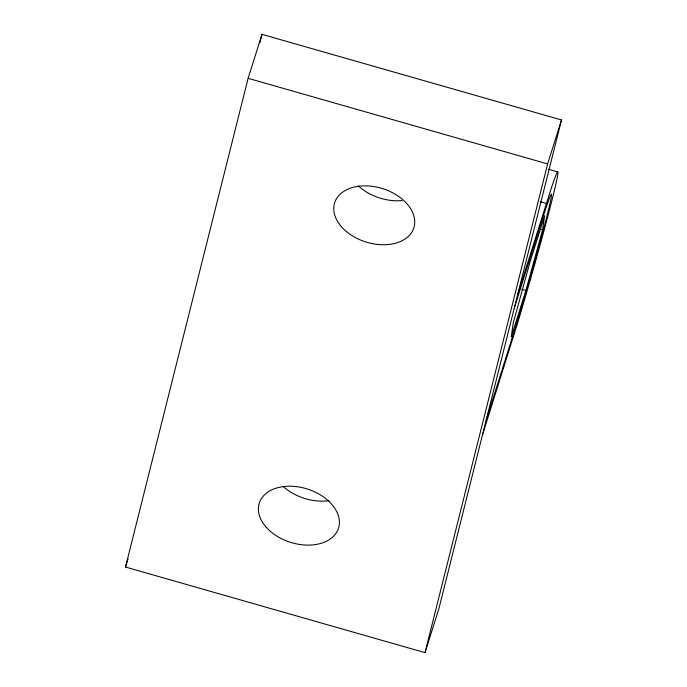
<?xml version="1.0" encoding="UTF-8"?>
<svg xmlns="http://www.w3.org/2000/svg" width="687" height="687" viewBox="0 0 687 687"><rect width="100%" height="100%" fill="white"/><g stroke="black" fill="none" stroke-linecap="round" stroke-linejoin="round"><path stroke-width="1.03" d="M542.584 229.853L544.619 215.787L529.943 262.322L513.241 322.924L511.214 336.991L525.881 290.455L542.584 229.853L540.532 229.26M125.498 567.041L248.119 78.318L261.987 34.35L561.502 119.959L438.881 608.682L425.013 652.65L125.498 567.041L128.083 558.857M259.901 42.663L261.987 34.35M425.013 652.65L547.633 163.927L561.502 119.959M517.955 293.521L551.395 187.895A108.752 3.229 -74 0 1 552.099 199.677A108.752 3.229 -74 0 1 516.95 325.174L482.42 435.129M514.237 308.326L541.966 220.39A85.703 2.542 -74 0 1 546.972 215.933A85.703 2.542 -74 0 1 513.867 332.388L486.138 420.324M248.119 78.318L547.633 163.927M548.363 169.242L557.621 171.896M540.171 201.712L546.345 203.481M521.768 289.279L525.881 290.455M328.996 500.651A41.555 27.969 17.5 0 1 283.035 486.284M402.178 200.561A41.555 27.969 17.5 0 1 358.399 185.928M265.835 526.792A41.555 27.969 17.5 0 0 335.703 533.713A41.555 27.969 17.5 0 0 295.135 486.482A41.555 27.969 17.5 0 0 265.835 526.792M341.19 226.427A41.555 27.969 17.5 0 0 411.058 233.357A41.555 27.969 17.5 0 0 370.491 186.125A41.555 27.969 17.5 0 0 341.19 226.427"/></g></svg>
